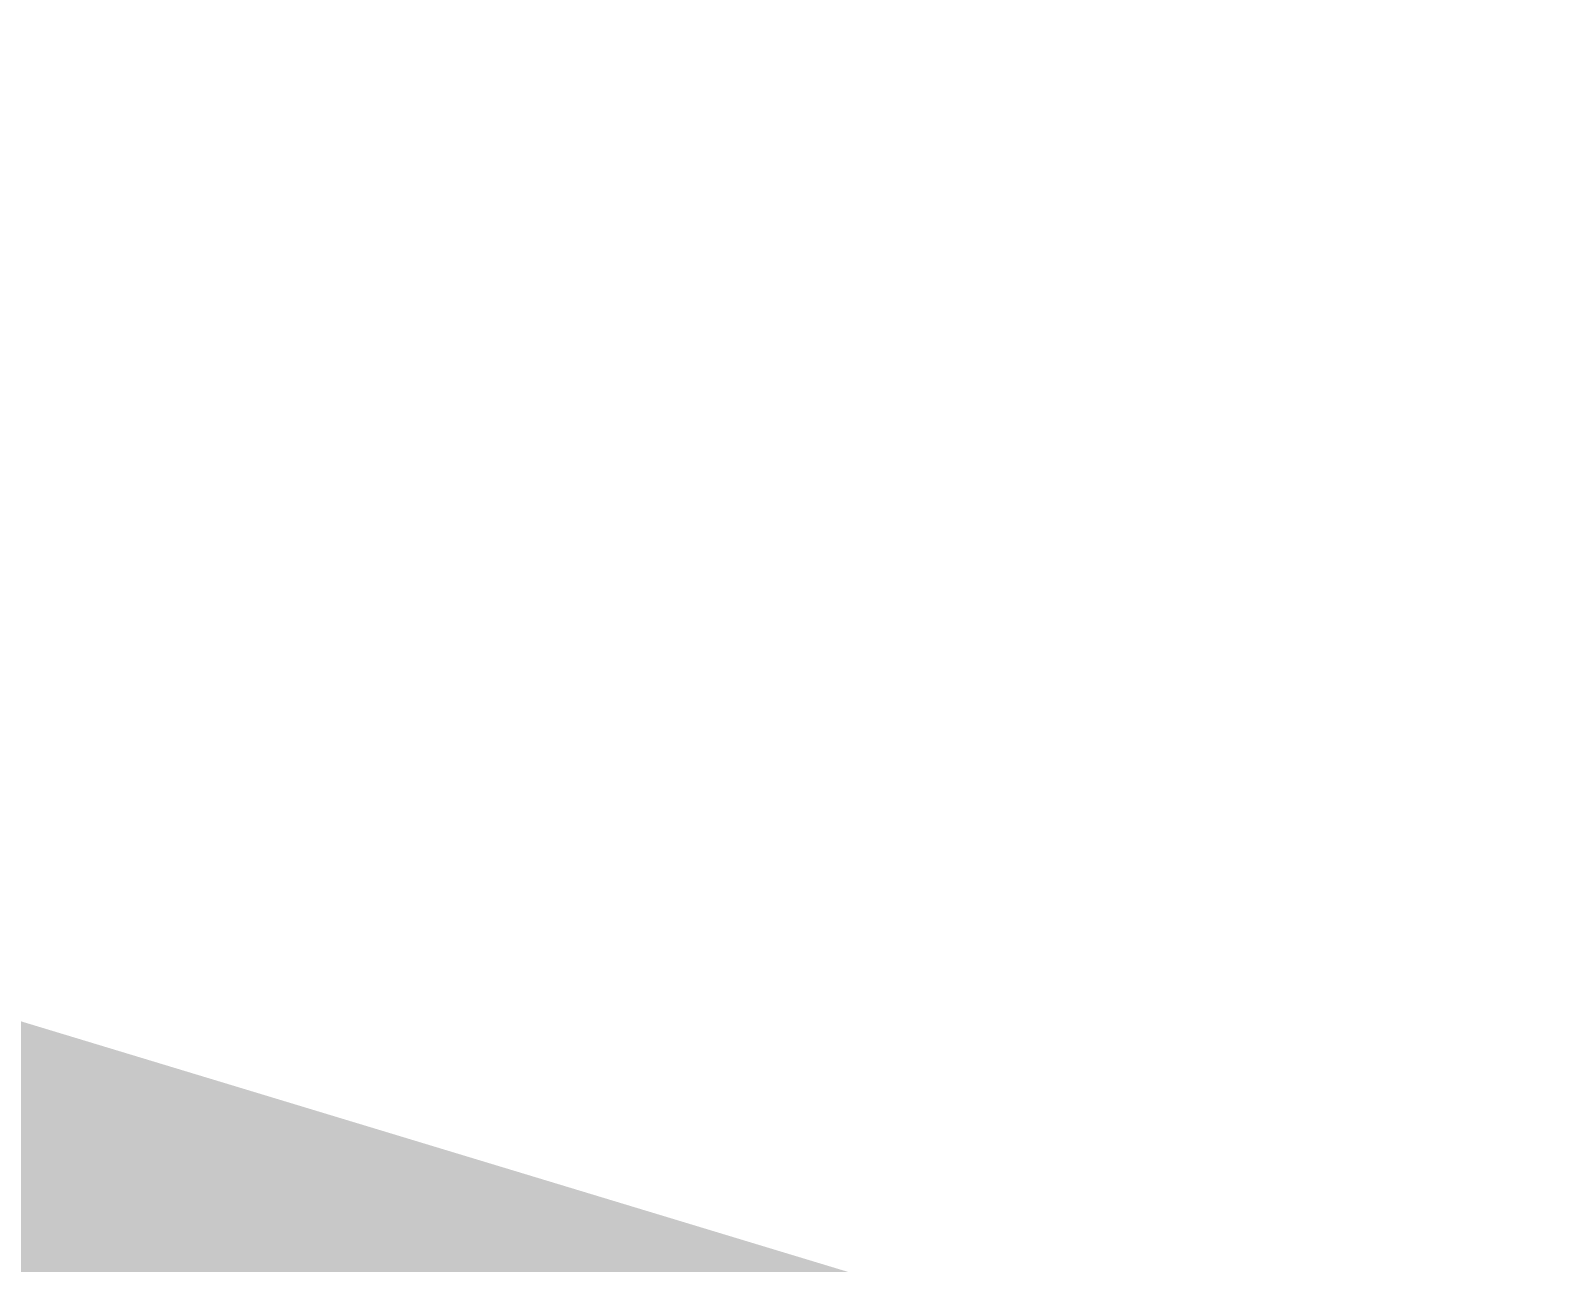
# Model space of a CAD drawing. Header units: metres. Extents: x 22161 to 254982, y -319656 to -11038.
# Drawn here: x 64020 to 64834, y -24123 to -23467 of the extents above; entities that cross this region are included whole.
import ezdxf

# ---------------------------------------------------------------- set-up
doc = ezdxf.new("R2010")
doc.units = ezdxf.units.M
doc.layers.add('Hatch_Grey_1', color=9, linetype='Continuous')
doc.layers.add('j', color=4, linetype='Continuous')
doc.styles.add('ITALIC', font='italic.shx')
doc.dimstyles.new('dim-a-100', dxfattribs={"dimtxt": 40, "dimasz": 1, "dimexe": 10, "dimexo": 0, "dimgap": 6, "dimtad": 0, "dimdec": 0, "dimrnd": 5, "dimzin": 0, "dimdsep": 46, "dimtxsty": 'ITALIC', "dimblk1": 'R', "dimblk2": 'R', "dimsah": 1, "dimcen": 0.01, "dimse1": 1, "dimse2": 1, "dimclrd": 1, "dimclrt": 3, "dimadec": 0, "dimazin": 0, "dimtfac": 1, "dimtdec": 0, "dimtix": 1, "dimtmove": 2, "dimatfit": 3, "dimldrblk": 'R', "dimfxl": 1, "dimtolj": 1, "dimtzin": 0, "dimarcsym": 0})

# ---------------------------------------------------------------- blocks, each defined once
blk = doc.blocks.new('R')
blk.add_line((0, 6), (0, -6))
blk.add_circle((0, 0), 2)
blk = doc.blocks.new('*D9490')
at = {"layer": 'Defpoints', "color": 0}
for p in [(22160.54, -11038.28), (254981.96, -319594.12), (254889.51, -319637.39)]:
    blk.add_point(p, dxfattribs=at)
at = {"layer": 'j', "color": 1, "lineweight": -2}
for p, q in [((254969.25, -319577.26), (254889.51, -319637.39)), ((254970.04, -319576.66), (254970.84, -319576.06)), ((254888.71, -319637.99), (254887.92, -319638.59))]:
    blk.add_line(p, q, dxfattribs=at)
for p, rotation in [((254969.25, -319577.26), 217.0216487905008), ((254889.51, -319637.39), 37.02164879050087)]:
    blk.add_blockref('R', p, dxfattribs=dict(at, rotation=rotation))
at = {"layer": 'j', "color": 3, "insert": (254929.38, -319607.33), "char_height": 40, "attachment_point": 5, "rotation": 217.02165, "style": 'ITALIC'}
blk.add_mtext('\\A1;100', dxfattribs=at)

msp = doc.modelspace()

# ---------------------------------------------------------------- hatches: boundary and pattern name
at = {"layer": 'Hatch_Grey_1', "transparency": 33554559}
h = msp.add_hatch(dxfattribs=at)
h.set_pattern_fill('EARTH', color=256, scale=100, angle=45)
h.set_pattern_definition([(45, (64819.98, -26914.438), (4e-15, 35.35534), [25, -25]), (45, (64813.35, -26907.808), (4e-15, 35.35534), [25, -25]), (45, (64806.72, -26901.18), (4e-15, 35.35534), [25, -25]), (135, (64806.72, -26896.76), (-35.35534, 4e-15), [25, -25]), (135, (64813.35, -26890.13), (-35.35534, 4e-15), [25, -25]), (135, (64819.98, -26883.502), (-35.35534, 4e-15), [25, -25])])
h.paths.add_polyline_path([(63140.65, -24168.53), (64762.41, -24659.91), (64569.98, -25301.18), (64569.98, -25648.86), (64819.98, -25786.39), (64819.98, -26778.53), (63128.18, -26778.53), (63128.18, -26410.92), (62764.35, -26362.43), (62843.15, -25766.46), (62695.98, -25746.96), (62778.72, -25133.75), (62878.57, -25145.93), (62905.23, -24948.61)], flags=16)
h.paths.add_polyline_path([(62845.89, -23640.37), (65285.08, -24379.42), (64943.26, -25518.53), (65219.98, -25518.53), (65219.98, -27198.53), (62690.35, -27198.53), (62690.35, -26764.36), (62244.85, -26704.35), (62335.84, -26028.98), (62240.59, -26016.14), (62422.18, -24668.19), (62530.7, -24682.81)])

# ---------------------------------------------------------------- dimensions: what is measured, and where the dimension line sits
at = {"layer": 'j', "color": 2}
dim = msp.add_linear_dim(base=(254889.51, -319637.39, 75000), p1=(254981.96, -319594.12, 75000), p2=(22160.54, -11038.28, 75000), angle=37.02165, dimstyle='dim-a-100', override={"dimfxl": 10, "dimfxlon": 1, "dimarcsym": 1}, dxfattribs=at)
dim.commit()
dim.dimension.update_dxf_attribs({"geometry": '*D9490', "text_midpoint": (254929.38, -319607.33, 75000)})

doc.saveas('drawing.dxf')
